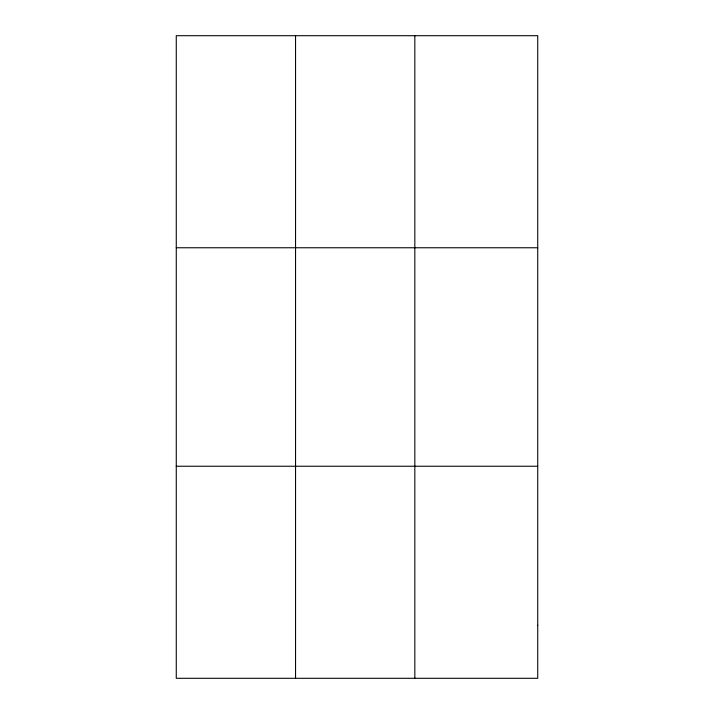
<?xml version="1.0" encoding="UTF-8"?>
<svg xmlns="http://www.w3.org/2000/svg" width="714" height="714" viewBox="0 0 714 714"><rect width="100%" height="100%" fill="white"/><g stroke="black" fill="none" stroke-linecap="round" stroke-linejoin="round"><path stroke-width="1.07" d="M295.551 35.7L295.551 678.3M414.834 35.7L414.834 678.3M176.269 247.758L537.731 247.758M176.269 466.242L537.731 466.242M537.731 625.285L537.731 678.3L176.269 678.3L176.269 35.7L537.731 35.7L537.731 625.285"/></g></svg>
